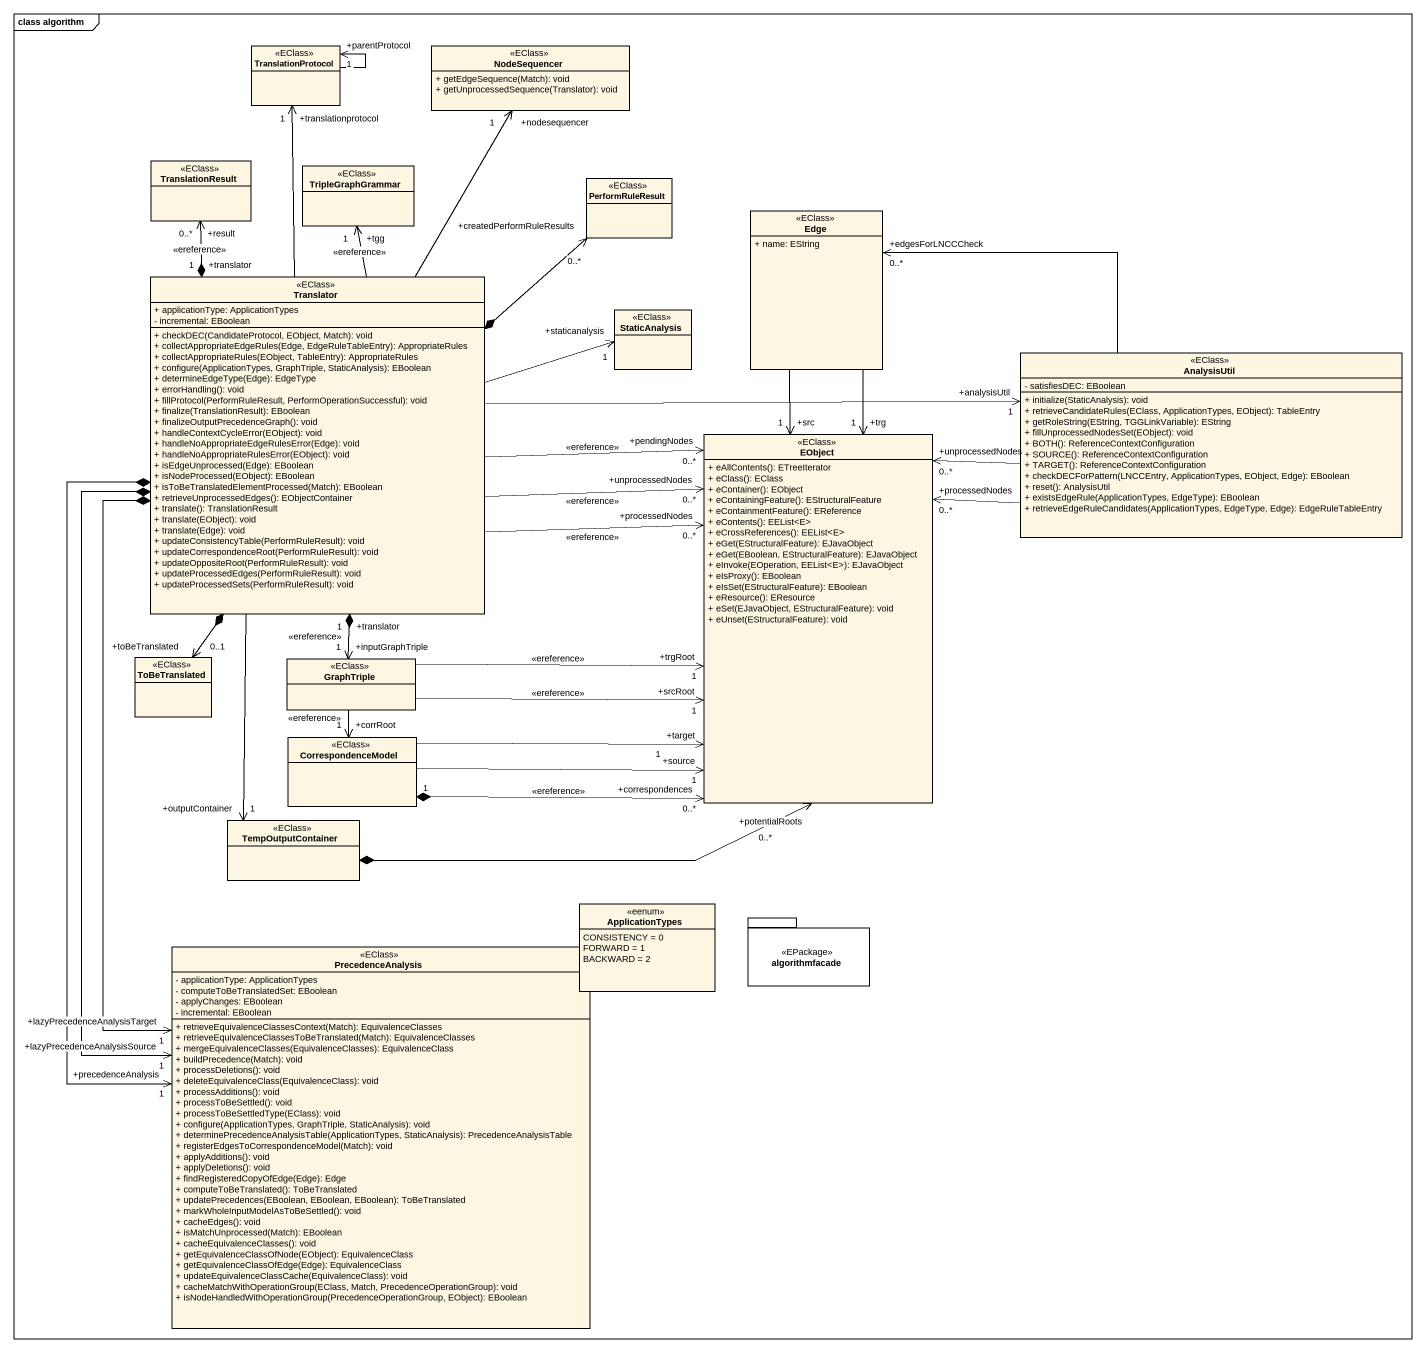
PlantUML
@startuml
mainframe class algorithm
hide circle
hide empty members
skinparam classAttributeIconSize 0
class TranslationProtocol <<EClass>>
class NodeSequencer <<EClass>> {
  + getEdgeSequence(Match): void
  + getUnprocessedSequence(Translator): void
}
class TranslationResult <<EClass>>
class TripleGraphGrammar <<EClass>>
class PerformRuleResult <<EClass>>
class Edge <<EClass>> {
  + name: EString
}
class Translator <<EClass>> {
  + applicationType: ApplicationTypes
  - incremental: EBoolean
  + checkDEC(CandidateProtocol, EObject, Match): void
  + collectAppropriateEdgeRules(Edge, EdgeRuleTableEntry): AppropriateRules
  + collectAppropriateRules(EObject, TableEntry): AppropriateRules
  + configure(ApplicationTypes, GraphTriple, StaticAnalysis): EBoolean
  + determineEdgeType(Edge): EdgeType
  + errorHandling(): void
  + fillProtocol(PerformRuleResult, PerformOperationSuccessful): void
  + finalize(TranslationResult): EBoolean
  + finalizeOutputPrecedenceGraph(): void
  + handleContextCycleError(EObject): void
  + handleNoAppropriateEdgeRulesError(Edge): void
  + handleNoAppropriateRulesError(EObject): void
  + isEdgeUnprocessed(Edge): EBoolean
  + isNodeProcessed(EObject): EBoolean
  + isToBeTranslatedElementProcessed(Match): EBoolean
  + retrieveUnprocessedEdges(): EObjectContainer
  + translate(): TranslationResult
  + translate(EObject): void
  + translate(Edge): void
  + updateConsistencyTable(PerformRuleResult): void
  + updateCorrespondenceRoot(PerformRuleResult): void
  + updateOppositeRoot(PerformRuleResult): void
  + updateProcessedEdges(PerformRuleResult): void
  + updateProcessedSets(PerformRuleResult): void
}
class StaticAnalysis <<EClass>>
class AnalysisUtil <<EClass>> {
  - satisfiesDEC: EBoolean
  + initialize(StaticAnalysis): void
  + retrieveCandidateRules(EClass, ApplicationTypes, EObject): TableEntry
  + getRoleString(EString, TGGLinkVariable): EString
  + fillUnprocessedNodesSet(EObject): void
  + BOTH(): ReferenceContextConfiguration
  + SOURCE(): ReferenceContextConfiguration
  + TARGET(): ReferenceContextConfiguration
  + checkDECForPattern(LNCCEntry, ApplicationTypes, EObject, Edge): EBoolean
  + reset(): AnalysisUtil
  + existsEdgeRule(ApplicationTypes, EdgeType): EBoolean
  + retrieveEdgeRuleCandidates(ApplicationTypes, EdgeType, Edge): EdgeRuleTableEntry
}
class EObject <<EClass>> {
  + eAllContents(): ETreeIterator
  + eClass(): EClass
  + eContainer(): EObject
  + eContainingFeature(): EStructuralFeature
  + eContainmentFeature(): EReference
  + eContents(): EEList<E>
  + eCrossReferences(): EEList<E>
  + eGet(EStructuralFeature): EJavaObject
  + eGet(EBoolean, EStructuralFeature): EJavaObject
  + eInvoke(EOperation, EEList<E>): EJavaObject
  + eIsProxy(): EBoolean
  + eIsSet(EStructuralFeature): EBoolean
  + eResource(): EResource
  + eSet(EJavaObject, EStructuralFeature): void
  + eUnset(EStructuralFeature): void
}
class ToBeTranslated <<EClass>>
class GraphTriple <<EClass>>
class CorrespondenceModel <<EClass>>
class TempOutputContainer <<EClass>>
class ApplicationTypes <<eenum>> {
  CONSISTENCY = 0
  FORWARD = 1
  BACKWARD = 2
}
class PrecedenceAnalysis <<EClass>> {
  - applicationType: ApplicationTypes
  - computeToBeTranslatedSet: EBoolean
  - applyChanges: EBoolean
  - incremental: EBoolean
  + retrieveEquivalenceClassesContext(Match): EquivalenceClasses
  + retrieveEquivalenceClassesToBeTranslated(Match): EquivalenceClasses
  + mergeEquivalenceClasses(EquivalenceClasses): EquivalenceClass
  + buildPrecedence(Match): void
  + processDeletions(): void
  + deleteEquivalenceClass(EquivalenceClass): void
  + processAdditions(): void
  + processToBeSettled(): void
  + processToBeSettledType(EClass): void
  + configure(ApplicationTypes, GraphTriple, StaticAnalysis): void
  + determinePrecedenceAnalysisTable(ApplicationTypes, StaticAnalysis): PrecedenceAnalysisTable
  + registerEdgesToCorrespondenceModel(Match): void
  + applyAdditions(): void
  + applyDeletions(): void
  + findRegisteredCopyOfEdge(Edge): Edge
  + computeToBeTranslated(): ToBeTranslated
  + updatePrecedences(EBoolean, EBoolean, EBoolean): ToBeTranslated
  + markWholeInputModelAsToBeSettled(): void
  + cacheEdges(): void
  + isMatchUnprocessed(Match): EBoolean
  + cacheEquivalenceClasses(): void
  + getEquivalenceClassOfNode(EObject): EquivalenceClass
  + getEquivalenceClassOfEdge(Edge): EquivalenceClass
  + updateEquivalenceClassCache(EquivalenceClass): void
  + cacheMatchWithOperationGroup(EClass, Match, PrecedenceOperationGroup): void
  + isNodeHandledWithOperationGroup(PrecedenceOperationGroup, EObject): EBoolean
}
package algorithmfacade <<EPackage>> {
}
TranslationProtocol --> "+parentProtocol\n1" TranslationProtocol
TranslationResult "+result\n0..*" <--* "+translator\n1" Translator : <<ereference>>
TripleGraphGrammar "+tgg\n1" <-- Translator : <<ereference>>
Translator -up-> "+translationprotocol\n1" TranslationProtocol
Translator -up-> "+nodesequencer\n1" NodeSequencer
Translator *-up-> "+createdPerformRuleResults\n0..*" PerformRuleResult
Translator -right-> "+staticanalysis\n1" StaticAnalysis
Translator -right-> "+unprocessedNodes\n0..*" EObject : <<ereference>>
Translator *--> "+toBeTranslated\n0..1" ToBeTranslated
Translator --> "+outputContainer\n1" TempOutputContainer
Translator *--> "+precedenceAnalysis\n1" PrecedenceAnalysis
Translator *--> "+lazyPrecedenceAnalysisSource\n1" PrecedenceAnalysis
Translator *--> "+lazyPrecedenceAnalysisTarget\n1" PrecedenceAnalysis
AnalysisUtil -left-> "+edgesForLNCCCheck\n0..*" Edge
AnalysisUtil "+analysisUtil\n1" <-left- Translator
AnalysisUtil -left-> "+unprocessedNodes\n0..*" EObject
AnalysisUtil -left-> "+processedNodes\n0..*" EObject
EObject "+src\n1" <-up- Edge
EObject "+trg\n1" <-up- Edge
EObject "+processedNodes\n0..*" <-left- Translator : <<ereference>>
EObject "+pendingNodes\n0..*" <-left- Translator : <<ereference>>
EObject "+srcRoot\n1" <-left- GraphTriple : <<ereference>>
EObject "+trgRoot\n1" <-left- GraphTriple : <<ereference>>
EObject "+correspondences\n0..*" <-left-* "1" CorrespondenceModel : <<ereference>>
GraphTriple "+inputGraphTriple\n1" <-up-* "+translator\n1" Translator : <<ereference>>
CorrespondenceModel -right-> "+source\n1" EObject
CorrespondenceModel -right-> "+target\n1" EObject
CorrespondenceModel "+corrRoot\n1" <-up- GraphTriple : <<ereference>>
TempOutputContainer *-right-> "+potentialRoots\n0..*" EObject
@enduml
